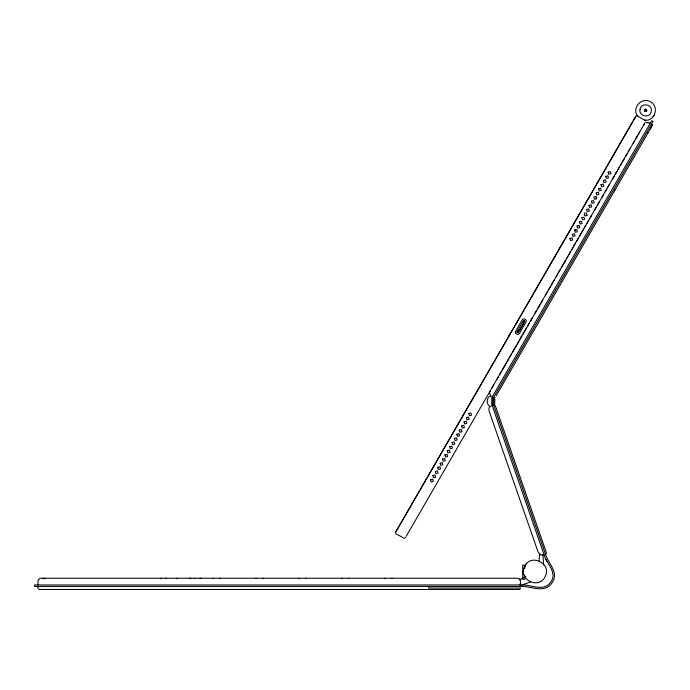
<?xml version="1.0" encoding="UTF-8"?>
<svg xmlns="http://www.w3.org/2000/svg" width="690" height="690" viewBox="0 0 690 690"><rect width="100%" height="100%" fill="white"/><g stroke="black" fill="none" stroke-linecap="round" stroke-linejoin="round"><path stroke-width="1.03" d="M645.512 110.012L645.65 109.262L645.65 111.513C647.073 109.969 644.365 109.883 645.788 110.762M520.148 585.482L520.157 583.783M539.14 561.013L539.468 554.087L540.003 554.061M493.686 397.319L493.652 405.203L493.591 404.659M645.581 109.995L645.849 109.279L645.461 111.495L646.22 109.417L645.09 111.366L645.581 110.779M574.684 230.167L575.262 232.314L577.401 231.737L576.831 229.597L574.684 230.167L575.262 229.589M586.966 215.168L586.397 213.02L584.835 213.02L584.249 215.159L585.62 215.953L586.966 215.168L586.388 215.746M596.539 198.599L595.962 196.452L593.823 197.03L594.392 199.168L596.539 198.599L595.953 199.177M524.607 566.456C517.586 579.445 539.252 590.002 545.178 576.53C552.198 563.54 530.532 552.983 524.607 566.456L525.961 564.334M494.713 403.641L494.877 399.277L493.54 398.328L493.54 404.168L494.437 403.935M614.609 190.699L614.592 189.569M496.119 395.888L651.998 125.951L652.214 124.873L651.369 124.252M490.478 390.48L489.546 393.162L490.918 396.336M645.65 120.233L644.796 120.163C654.845 121.664 659.631 106.45 650.575 101.861C642.08 96.307 631.29 108.063 637.62 116.015M524.564 566.792L525.133 565.627L524.892 566.637M522.908 324.533L523.201 324.033M645.357 120.603L637.5 115.972L636.456 115.756L635.663 116.463L395.689 532.102L395.474 533.146L396.181 533.948L404.616 538.424M524.512 309.284L396.086 531.421M525.047 308.37L597.014 183.721M597.531 182.816L632.859 121.63M633.722 120.138L635.154 117.343M517.25 321.997L515.973 323.774M634.921 118.059L635.24 117.516M518.319 330.519L517.181 332.485L518.673 330.726M523.322 322.679L524.434 320.755L524.003 320.678M519.294 330.795L519.579 330.294M519.786 329.941L520.096 329.397M520.303 329.044L520.614 328.509M520.821 328.147L521.105 327.655M521.338 327.258L521.649 326.715M521.856 326.361L522.166 325.827M522.373 325.464L522.684 324.93M523.408 323.679L523.71 323.136M520.838 337.445L521.58 336.159M523.331 333.132L523.943 332.071M531.352 319.228L531.921 318.245M405.418 537.717L405.849 536.967M406.376 536.052L644.417 123.751M645.383 122.078L644.952 122.837M492.005 387.832L493.652 384.986M496.86 379.431L498.473 376.637M499.551 374.765L501.268 371.798M502.242 370.099L506.02 363.57M507.098 361.698L508.711 358.895M509.789 357.032L511.506 354.065M512.48 352.366L516.258 345.828M517.336 343.965L518.949 341.162M520.027 339.299L521.726 336.349M522.718 334.624L526.496 328.095M527.574 326.223L529.187 323.429M530.265 321.557L531.878 318.763M535.112 313.156L536.734 310.362M537.812 308.49L539.908 304.868M541.038 302.893L542.668 300.072M545.35 295.423L546.972 292.62M548.585 289.826L550.258 286.937M551.275 285.151L554.51 279.554M556.131 276.75L557.744 273.956M558.822 272.084L560.478 269.221M561.513 267.418L565.291 260.88M566.369 259.017L567.982 256.214M569.06 254.351L570.673 251.548M571.751 249.685L572.829 247.814M573.908 245.951L575.529 243.147M576.607 241.284L578.22 238.481M579.298 236.61L581.239 233.263M581.989 231.944L583.067 230.081M584.145 228.209L585.767 225.414M586.845 223.543L588.88 220.024M590.079 217.945L591.572 215.366M594.383 210.476L596.005 207.673M597.618 204.878L599.239 202.075M601.93 197.409L603.543 194.606M605.164 191.811L606.777 189.008M607.856 187.137L609.477 184.342M612.703 178.736L614.324 175.941M615.402 174.07L617.015 171.275M618.093 169.404L619.715 166.601M620.793 164.738L621.871 162.866M622.941 161.003L624.562 158.2M625.64 156.337L627.253 153.534M628.331 151.671L629.953 148.868M633.178 143.279L634.179 141.536M636.077 138.259L637.819 135.231M638.63 133.826L639.406 132.489M650.084 123.51L648.876 122.699L646.495 122.587L648.876 122.699M493.566 397.518L652.99 121.44L651.705 120.698L492.246 396.94L492.186 405.453M650.325 128.849L651.558 126.71M489.779 406.574L488.822 408.644L489.219 411.404L538.01 551.793L540.356 554.898L544.134 554.889M643.606 125.201L644.477 123.959M653.197 116.713L654.18 115.308M648.065 132.756L647.453 133.299M645.788 110.012L646.375 109.529L644.926 111.254L646.625 109.822L644.676 110.952L645.392 110.693M44.652 578.677L45.1 578.229M160.822 578.677L161.27 578.229M176.718 578.677L177.166 578.229M219.61 578.677L220.058 578.229M262.511 578.677L262.959 578.229M305.403 578.677L305.851 578.229M348.303 578.677L348.752 578.229M391.446 578.487L391.963 578.229M493.54 397.561L495.066 397.535M545.523 554.406L546.385 553.708L546.333 552.509L495.394 405.944L494.678 404.961L493.566 404.935L545.911 555.519C549.223 564.446 559.305 573.373 551.81 583.188C544.789 592.926 532.956 587.138 523.46 586.448L34.5 586.448L34.5 584.965L523.494 584.965C532.533 585.318 543.806 591.528 550.611 582.326C557.261 573.519 548.421 565.239 544.996 557.408L492.16 405.366M519.311 579.919L525.875 576.469M490.383 395.862C486.2 397.44 486.191 405.065 490.383 406.643M645.961 110.133L646.711 110.003L644.598 110.771L645.348 110.65M522.045 584.965L530.576 581.937M199.315 578.496L200.954 578.229M646.004 110.184L646.763 110.193L644.546 110.581L645.305 110.59M37.916 586.448L38.01 588.673L39.442 589.458L519.018 589.458L520.165 589.113L520.545 588.07L428.697 588.061L428.697 586.448M494.118 397.794L494.618 397.785M189.362 578.229L191.001 578.496M165.557 578.229L166.074 578.487M494.178 404.832L494.678 404.961M645.254 110.391L644.546 110.193L646.78 110.391L644.598 110.003L646.711 110.771L646.056 110.391M510.152 333.856L507.521 338.402M384.735 578.229L385.184 578.677M341.835 578.229L342.283 578.677M298.943 578.229L299.391 578.677M256.042 578.229L256.49 578.677M213.15 578.229L213.598 578.677M194.382 578.229L194.83 578.677M645.305 110.184L644.926 109.529L646.375 111.254L645.09 109.417L646.513 111.116L644.676 109.822L645.262 110.322L644.788 109.667L645.348 110.133L645.271 109.331L646.038 111.444L645.461 109.279L645.452 110.038M651.972 124.424L652.223 125.382M545.73 559.236L546.816 561.367M596.539 197.03L596.747 197.806M542.909 554.907L543.677 564.981M524.728 568.603L524.728 565.343L522.701 565.119L522.701 579.41L524.728 579.186L524.728 574.874M520.545 584.965L520.338 580.126L519.708 579.074L517.181 578.229L41.279 578.229L39.804 578.436L38.123 580.126L37.916 584.965M492.099 396.207L492.099 406.298M515.37 331.83C514.887 333.977 518.293 335.469 519.406 333.46L526.056 321.937C527.393 319.703 523.512 317.452 522.244 319.737L515.37 331.83M640.035 109.4C638.448 116.576 650.308 118.671 651.274 111.375C652.861 104.199 640.993 102.111 640.035 109.4M644.883 110.253C646.099 113.143 647.013 107.951 644.883 110.253M430.56 479.809L431.129 481.948L433.277 481.379L432.699 479.231L430.56 479.809M432.949 475.66L433.518 477.808L435.666 477.23L435.088 475.091L432.949 475.66M435.338 471.52L435.916 473.659L438.055 473.09L437.486 470.942L435.338 471.52M437.727 467.38L438.305 469.519L440.453 468.95L439.875 466.802L437.727 467.38M440.125 463.232L440.694 465.379L442.842 464.801L442.264 462.662L440.125 463.232M442.514 459.091L443.092 461.239L445.231 460.661L444.662 458.514L442.514 459.091M444.903 454.952L445.481 457.091L447.629 456.521L447.051 454.374L444.903 454.952M447.301 450.803L447.87 452.95L450.018 452.373L449.44 450.234L447.301 450.803M449.69 446.663L450.268 448.811L452.407 448.233L451.838 446.085L449.69 446.663M452.079 442.523L452.657 444.662L454.796 444.093L454.227 441.945L452.079 442.523M454.477 438.374L455.046 440.522L457.194 439.944L456.616 437.805L454.477 438.374M456.866 434.234L457.444 436.382L459.583 435.804L459.005 433.665L456.866 434.234M459.255 430.094L459.833 432.233L461.972 431.664L461.403 429.516L459.255 430.094M461.653 425.946L462.222 428.093L464.37 427.515L463.792 425.376L461.653 425.946M464.042 421.806L464.62 423.953L466.759 423.375L466.181 421.236L464.042 421.806M466.431 417.666L467.009 419.805L469.148 419.235L468.579 417.088L466.431 417.666M468.829 413.517L469.398 415.665L471.546 415.087L470.968 412.948L468.829 413.517M569.897 238.455L570.475 240.594L572.622 240.025L572.045 237.878L569.897 238.455M572.295 234.315L572.864 236.454L575.011 235.877L574.434 233.738L572.295 234.315M577.073 226.027L577.651 228.166L579.79 227.597L579.221 225.449L577.073 226.027M579.471 221.887L580.04 224.026L582.188 223.448L581.61 221.309L579.471 221.887M581.86 217.738L582.438 219.886L584.577 219.308L583.999 217.169L581.86 217.738M586.647 209.458L587.216 211.597L589.364 211.019L588.786 208.88L586.647 209.458M589.036 205.31L589.614 207.457L591.753 206.879L591.175 204.74L589.036 205.31M591.425 201.17L592.003 203.309L594.142 202.739L593.573 200.592L591.425 201.17M596.212 192.881L596.781 195.029L598.929 194.451L598.351 192.312L596.212 192.881M598.601 188.741L599.179 190.88L601.318 190.311L600.749 188.163L598.601 188.741M600.999 184.601L601.568 186.74L603.716 186.171L603.138 184.023L600.999 184.601M603.388 180.452L603.957 182.6L606.105 182.022L605.527 179.883L603.388 180.452M605.777 176.312L606.355 178.46L608.494 177.882L607.925 175.734L605.777 176.312M608.166 172.172L608.744 174.311L610.892 173.742L610.314 171.594L608.166 172.172M523.555 320.419L516.836 332.054L518.095 332.778L524.805 321.143L523.555 320.419M43.522 578.677L43.073 578.229L43.53 578.677"/></g></svg>
